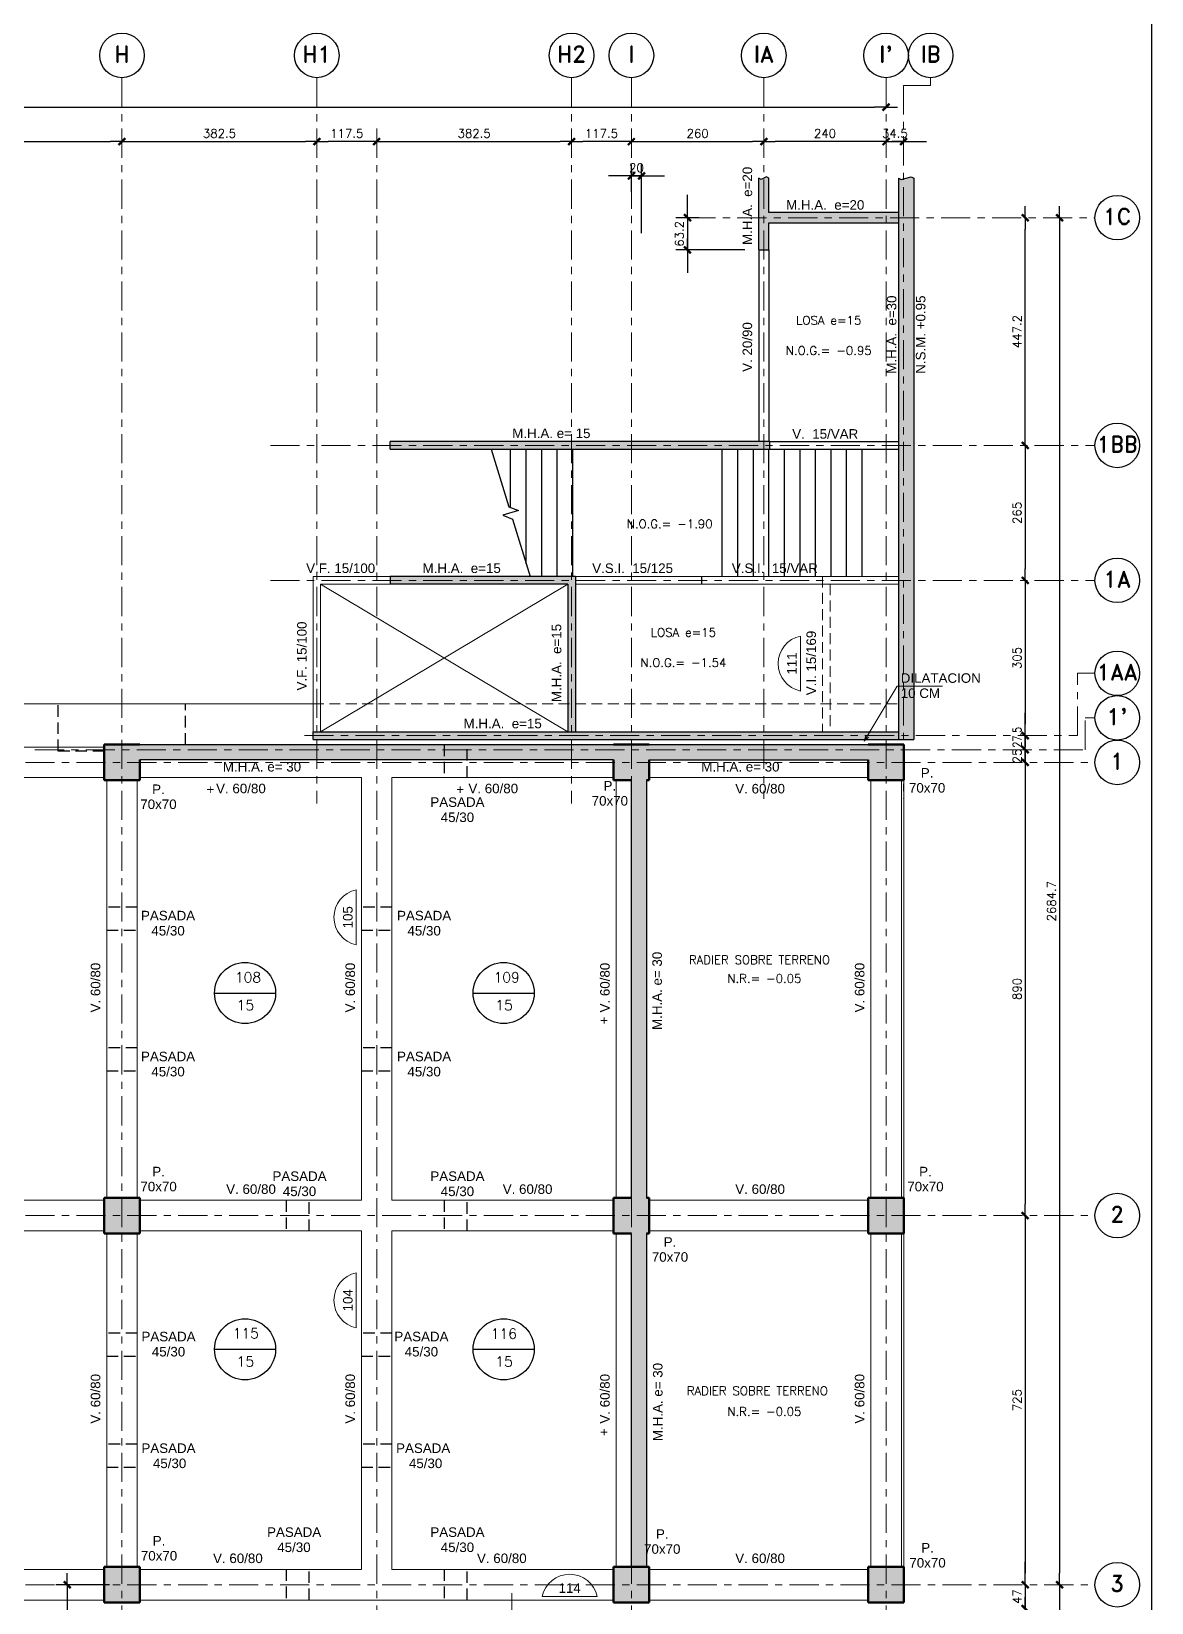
# Model space of a CAD drawing. Extents: x -4 to 6083, y -4 to 8618.
# Drawn here: x 3884 to 6083, y 1908 to 4994 of the extents above; entities that cross this region are included whole.
import ezdxf
from ezdxf.enums import TextEntityAlignment as Align

# ---------------------------------------------------------------- set-up
doc = ezdxf.new("R2010")
doc.units = 0
doc.header["$LTSCALE"] = 45
doc.header["$MEASUREMENT"] = 0
for name, pattern in [('DASHED', [0.75, 0.5, -0.25]), ('Grid Line', [2.2225, 1.27, -0.3175, 0.3175, -0.3175]), ('RLE-PROYECCION', [0.71438, 0.47625, -0.23813])]:
    doc.linetypes.add(name, pattern=pattern)
doc.layers.get('0').update_dxf_attribs({"linetype": 'CONTINUOUS'})
for name, color, linetype, lineweight in [('A-ANNO-TEXT', 2, 'CONTINUOUS', 9), ('RLE-EJE', 3, 'CONTINUOUS', 25), ('RLE-EJES', 1, 'Grid Line', 9), ('RLE-LOSA', 3, 'CONTINUOUS', 15), ('RLE-MURO', 5, 'CONTINUOUS', 25), ('RLE-NIVELES', 3, 'CONTINUOUS', 9), ('RLE-PILAR', 5, 'CONTINUOUS', 50), ('RLE-PROYECCION', 2, 'RLE-PROYECCION', 15), ('RLE-SOLID', 252, 'CONTINUOUS', 15), ('RLE-TEXTO-1', 9, 'CONTINUOUS', 9), ('RLE-VANOS', 1, 'CONTINUOUS', 15), ('RLE-VIGA', 3, 'CONTINUOUS', 15)]:
    doc.layers.add(name, color=color, linetype=linetype, lineweight=lineweight)
for name, color, linetype in [('CONTORNOS', 3, 'CONTINUOUS'), ('RLA-COTAS', 2, 'CONTINUOUS'), ('RLA-COTAS1', 2, 'CONTINUOUS'), ('RLA-FORMATO', 7, 'CONTINUOUS'), ('RLA-LOSAS', 3, 'CONTINUOUS'), ('RLA-SEGMENTOS1', 2, 'DASHED')]:
    doc.layers.add(name, color=color, linetype=linetype)
doc.styles.add('Arial_1', font='arial.ttf', dxfattribs={"height": 18.75})
doc.styles.add('Arial_2', font='arial.ttf', dxfattribs={"height": 18.75})
doc.styles.add('ROMAND', font='romand', dxfattribs={"height": 31.5})
doc.styles.add('ROMANS', font='ROMANS.shx', dxfattribs={"height": 16.875})
doc.dimstyles.new('ING-75', dxfattribs={"dimscale": 75, "dimtxt": 0.27, "dimasz": 0.3, "dimexe": 0, "dimexo": 0, "dimgap": 0.1, "dimtad": 1, "dimdec": 1, "dimzin": 12, "dimdsep": 46, "dimtxsty": 'ROMANS', "dimblk": 'TICK1', "dimblk1": 'TICK1', "dimblk2": 'TICK1', "dimcen": 0.09, "dimclrd": 2, "dimclre": 1, "dimclrt": 3, "dimadec": 0, "dimazin": 0, "dimtfac": 1, "dimtdec": 0, "dimtix": 1, "dimtmove": 2, "dimatfit": 3, "dimldrblk": 'TICK1', "dimfxl": 0, "dimfxlon": 1, "dimtolj": 1, "dimtzin": 0, "dimarcsym": 0})

# ---------------------------------------------------------------- blocks, each defined once
blk = doc.blocks.new('TICK1')
at = {"color": 2}
for points in [[(0, 0), (-1, 0)], [(0, 0), (1, 0)]]:
    blk.add_lwpolyline(points, dxfattribs=at)
at = {"color": 2, "const_width": 0.2}
blk.add_lwpolyline([(-0.3, -0.3), (0.3, 0.3)], dxfattribs=at)
blk = doc.blocks.new('*D53')
at = {"layer": 'RLA-COTAS', "color": 2, "lineweight": -2, "transparency": 16777216}
blk.add_line((1083.8, 4844.7), (5538.8, 4844.7), dxfattribs=at)
at = {"layer": 'RLA-COTAS', "color": 2, "lineweight": -2, "transparency": 16777216, "xscale": 22.5, "yscale": 22.5, "zscale": 22.5, "rotation": 180}
blk.add_blockref('TICK1', (1061.3, 4844.7), dxfattribs=at)
at = {"layer": 'RLA-COTAS', "color": 2, "lineweight": -2, "transparency": 16777216, "xscale": 22.5, "yscale": 22.5, "zscale": 22.5}
blk.add_blockref('TICK1', (5561.3, 4844.7), dxfattribs=at)
at = {"layer": 'RLA-COTAS', "color": 3, "transparency": 16777216, "insert": (3311.3, 4860.7), "char_height": 16.88, "attachment_point": 5, "style": 'ROMANS'}
blk.add_mtext('\\A1;4500', dxfattribs=at)
blk = doc.blocks.new('*D60')
at = {"layer": 'RLA-COTAS', "color": 2, "lineweight": -2, "transparency": 16777216}
blk.add_line((3583.8, 4777.2), (4038.8, 4777.2), dxfattribs=at)
at = {"layer": 'RLA-COTAS', "color": 2, "lineweight": -2, "transparency": 16777216, "xscale": 22.5, "yscale": 22.5, "zscale": 22.5, "rotation": 180}
blk.add_blockref('TICK1', (3561.3, 4777.2), dxfattribs=at)
at = {"layer": 'RLA-COTAS', "color": 2, "lineweight": -2, "transparency": 16777216, "xscale": 22.5, "yscale": 22.5, "zscale": 22.5}
blk.add_blockref('TICK1', (4061.3, 4777.2), dxfattribs=at)
at = {"layer": 'RLA-COTAS', "color": 3, "transparency": 16777216, "insert": (3811.3, 4793.2), "char_height": 16.88, "attachment_point": 5, "style": 'ROMANS'}
blk.add_mtext('\\A1;500', dxfattribs=at)
blk = doc.blocks.new('*D61')
at = {"layer": 'RLA-COTAS', "color": 2, "lineweight": -2, "transparency": 16777216}
blk.add_line((4083.8, 4777.2), (4421.3, 4777.2), dxfattribs=at)
at = {"layer": 'RLA-COTAS', "color": 2, "lineweight": -2, "transparency": 16777216, "xscale": 22.5, "yscale": 22.5, "zscale": 22.5, "rotation": 180}
blk.add_blockref('TICK1', (4061.3, 4777.2), dxfattribs=at)
at = {"layer": 'RLA-COTAS', "color": 2, "lineweight": -2, "transparency": 16777216, "xscale": 22.5, "yscale": 22.5, "zscale": 22.5}
blk.add_blockref('TICK1', (4443.8, 4777.2), dxfattribs=at)
at = {"layer": 'RLA-COTAS', "color": 3, "transparency": 16777216, "insert": (4252.6, 4793.2), "char_height": 16.88, "attachment_point": 5, "style": 'ROMANS'}
blk.add_mtext('\\A1;382.5', dxfattribs=at)
blk = doc.blocks.new('*D62')
at = {"layer": 'RLA-COTAS', "color": 2, "lineweight": -2, "transparency": 16777216}
for p, q in [((5538.8, 4777.2), (5516.3, 4777.2)), ((5561.3, 4777.2), (5595.8, 4777.2)), ((5618.3, 4777.2), (5640.8, 4777.2))]:
    blk.add_line(p, q, dxfattribs=at)
at = {"layer": 'RLA-COTAS', "color": 2, "lineweight": -2, "transparency": 16777216, "xscale": 22.5, "yscale": 22.5, "zscale": 22.5}
blk.add_blockref('TICK1', (5561.3, 4777.2), dxfattribs=at)
at = {"layer": 'RLA-COTAS', "color": 2, "lineweight": -2, "transparency": 16777216, "xscale": 22.5, "yscale": 22.5, "zscale": 22.5, "rotation": 180}
blk.add_blockref('TICK1', (5595.8, 4777.2), dxfattribs=at)
at = {"layer": 'RLA-COTAS', "color": 3, "transparency": 16777216, "insert": (5578.6, 4793.2), "char_height": 16.88, "attachment_point": 5, "style": 'ROMANS'}
blk.add_mtext('\\A1;34.5', dxfattribs=at)
blk = doc.blocks.new('*D82')
at = {"layer": 'RLA-COTAS', "color": 2, "lineweight": -2, "transparency": 16777216}
blk.add_line((5901.9, 4605.2), (5901.9, 1965.5), dxfattribs=at)
at = {"layer": 'RLA-COTAS', "color": 2, "lineweight": -2, "transparency": 16777216, "xscale": 22.5, "yscale": 22.5, "zscale": 22.5}
for p, rotation in [((5901.9, 4627.7), 90), ((5901.9, 1943), 270)]:
    blk.add_blockref('TICK1', p, dxfattribs=dict(at, rotation=rotation))
at = {"layer": 'RLA-COTAS', "color": 3, "transparency": 16777216, "insert": (5886, 3285.4), "char_height": 16.88, "attachment_point": 5, "rotation": 90, "style": 'ROMANS'}
blk.add_mtext('\\A1;2684.7', dxfattribs=at)
blk = doc.blocks.new('*D83')
at = {"layer": 'RLA-COTAS', "color": 2, "lineweight": -2, "transparency": 16777216}
blk.add_line((5901.9, 1920.5), (5901.9, 746.9), dxfattribs=at)
at = {"layer": 'RLA-COTAS', "color": 2, "lineweight": -2, "transparency": 16777216, "xscale": 22.5, "yscale": 22.5, "zscale": 22.5}
for p, rotation in [((5901.9, 1943), 90), ((5901.9, 724.4), 270)]:
    blk.add_blockref('TICK1', p, dxfattribs=dict(at, rotation=rotation))
at = {"layer": 'RLA-COTAS', "color": 3, "transparency": 16777216, "insert": (5886, 1333.7), "char_height": 16.88, "attachment_point": 5, "rotation": 90, "style": 'ROMANS'}
blk.add_mtext('\\A1;1218.7', dxfattribs=at)
blk = doc.blocks.new('*D84')
at = {"layer": 'RLA-COTAS', "color": 2, "lineweight": -2, "transparency": 16777216}
for p, q in [((5834.4, 3605.5), (5834.4, 3628)), ((5834.4, 3583), (5834.4, 3558)), ((5834.4, 3535.5), (5834.4, 3513))]:
    blk.add_line(p, q, dxfattribs=at)
at = {"layer": 'RLA-COTAS', "color": 2, "lineweight": -2, "transparency": 16777216, "xscale": 22.5, "yscale": 22.5, "zscale": 22.5}
for p, rotation in [((5834.4, 3583), 270), ((5834.4, 3558), 90)]:
    blk.add_blockref('TICK1', p, dxfattribs=dict(at, rotation=rotation))
at = {"layer": 'RLA-COTAS', "color": 3, "transparency": 16777216, "insert": (5818.5, 3570.5), "char_height": 16.88, "attachment_point": 5, "rotation": 90, "style": 'ROMANS'}
blk.add_mtext('\\A1;25', dxfattribs=at)
blk = doc.blocks.new('*D85')
at = {"layer": 'RLA-COTAS', "color": 2, "lineweight": -2, "transparency": 16777216}
blk.add_line((5834.4, 3535.5), (5834.4, 2690.5), dxfattribs=at)
at = {"layer": 'RLA-COTAS', "color": 2, "lineweight": -2, "transparency": 16777216, "xscale": 22.5, "yscale": 22.5, "zscale": 22.5}
for p, rotation in [((5834.4, 3558), 90), ((5834.4, 2668), 270)]:
    blk.add_blockref('TICK1', p, dxfattribs=dict(at, rotation=rotation))
at = {"layer": 'RLA-COTAS', "color": 3, "transparency": 16777216, "insert": (5818.5, 3113), "char_height": 16.88, "attachment_point": 5, "rotation": 90, "style": 'ROMANS'}
blk.add_mtext('\\A1;890', dxfattribs=at)
blk = doc.blocks.new('*D86')
at = {"layer": 'RLA-COTAS', "color": 2, "lineweight": -2, "transparency": 16777216}
blk.add_line((5834.4, 2645.5), (5834.4, 1965.5), dxfattribs=at)
at = {"layer": 'RLA-COTAS', "color": 2, "lineweight": -2, "transparency": 16777216, "xscale": 22.5, "yscale": 22.5, "zscale": 22.5}
for p, rotation in [((5834.4, 2668), 90), ((5834.4, 1943), 270)]:
    blk.add_blockref('TICK1', p, dxfattribs=dict(at, rotation=rotation))
at = {"layer": 'RLA-COTAS', "color": 3, "transparency": 16777216, "insert": (5818.5, 2305.5), "char_height": 16.88, "attachment_point": 5, "rotation": 90, "style": 'ROMANS'}
blk.add_mtext('\\A1;725', dxfattribs=at)
blk = doc.blocks.new('*D87')
at = {"layer": 'RLA-COTAS', "color": 2, "lineweight": -2, "transparency": 16777216}
for p, q in [((5834.4, 1965.5), (5834.4, 1988)), ((5834.4, 1943), (5834.4, 1896)), ((5834.4, 1873.5), (5834.4, 1851))]:
    blk.add_line(p, q, dxfattribs=at)
at = {"layer": 'RLA-COTAS', "color": 2, "lineweight": -2, "transparency": 16777216, "xscale": 22.5, "yscale": 22.5, "zscale": 22.5}
for p, rotation in [((5834.4, 1943), 270), ((5834.4, 1896), 90)]:
    blk.add_blockref('TICK1', p, dxfattribs=dict(at, rotation=rotation))
at = {"layer": 'RLA-COTAS', "color": 3, "transparency": 16777216, "insert": (5818.5, 1919.5), "char_height": 16.88, "attachment_point": 5, "rotation": 90, "style": 'ROMANS'}
blk.add_mtext('\\A1;47', dxfattribs=at)
blk = doc.blocks.new('*D88')
at = {"layer": 'RLA-COTAS', "color": 2, "lineweight": -2, "transparency": 16777216}
blk.add_line((5834.4, 1873.5), (5834.4, 1694.3), dxfattribs=at)
at = {"layer": 'RLA-COTAS', "color": 2, "lineweight": -2, "transparency": 16777216, "xscale": 22.5, "yscale": 22.5, "zscale": 22.5}
for p, rotation in [((5834.4, 1896), 90), ((5834.4, 1671.8), 270)]:
    blk.add_blockref('TICK1', p, dxfattribs=dict(at, rotation=rotation))
at = {"layer": 'RLA-COTAS', "color": 3, "transparency": 16777216, "insert": (5818.5, 1783.9), "char_height": 16.88, "attachment_point": 5, "rotation": 90, "style": 'ROMANS'}
blk.add_mtext('\\A1;224.2', dxfattribs=at)
blk = doc.blocks.new('*D98')
at = {"layer": 'RLA-COTAS1', "color": 1, "lineweight": -2, "transparency": 16777216}
for p, q in [((5061.3, 4678.5), (5061.3, 4732.2)), ((5081.3, 4597.2), (5081.3, 4732.2))]:
    blk.add_line(p, q, dxfattribs=at)
at = {"layer": 'RLA-COTAS1', "color": 2, "lineweight": -2, "transparency": 16777216}
for p, q in [((5038.8, 4709.7), (5016.3, 4709.7)), ((5061.3, 4709.7), (5081.3, 4709.7)), ((5103.8, 4709.7), (5126.3, 4709.7))]:
    blk.add_line(p, q, dxfattribs=at)
at = {"layer": 'RLA-COTAS1', "color": 2, "lineweight": -2, "transparency": 16777216, "xscale": 22.5, "yscale": 22.5, "zscale": 22.5}
blk.add_blockref('TICK1', (5061.3, 4709.7), dxfattribs=at)
at = {"layer": 'RLA-COTAS1', "color": 2, "lineweight": -2, "transparency": 16777216, "xscale": 22.5, "yscale": 22.5, "zscale": 22.5, "rotation": 180}
blk.add_blockref('TICK1', (5081.3, 4709.7), dxfattribs=at)
at = {"layer": 'RLA-COTAS1', "color": 3, "transparency": 16777216, "insert": (5071.3, 4725.7), "char_height": 16.88, "attachment_point": 5, "style": 'ROMANS'}
blk.add_mtext('\\A1;20', dxfattribs=at)
blk = doc.blocks.new('*D102')
at = {"layer": 'RLA-COTAS', "color": 2, "lineweight": -2, "transparency": 16777216}
blk.add_line((5038.8, 4777.2), (4966.3, 4777.2), dxfattribs=at)
at = {"layer": 'RLA-COTAS', "color": 2, "lineweight": -2, "transparency": 16777216, "xscale": 22.5, "yscale": 22.5, "zscale": 22.5, "rotation": 180}
blk.add_blockref('TICK1', (4943.8, 4777.2), dxfattribs=at)
at = {"layer": 'RLA-COTAS', "color": 2, "lineweight": -2, "transparency": 16777216, "xscale": 22.5, "yscale": 22.5, "zscale": 22.5}
blk.add_blockref('TICK1', (5061.3, 4777.2), dxfattribs=at)
at = {"layer": 'RLA-COTAS', "color": 3, "transparency": 16777216, "insert": (5002.6, 4793.2), "char_height": 16.88, "attachment_point": 5, "style": 'ROMANS'}
blk.add_mtext('\\A1;117.5', dxfattribs=at)
blk = doc.blocks.new('*D111')
at = {"layer": 'RLA-COTAS', "color": 2, "lineweight": -2, "transparency": 16777216}
for p, q in [((5834.4, 3633), (5834.4, 3655.5)), ((5834.4, 3583), (5834.4, 3610.5)), ((5834.4, 3560.5), (5834.4, 3538))]:
    blk.add_line(p, q, dxfattribs=at)
at = {"layer": 'RLA-COTAS', "color": 2, "lineweight": -2, "transparency": 16777216, "xscale": 22.5, "yscale": 22.5, "zscale": 22.5}
for p, rotation in [((5834.4, 3610.5), 270), ((5834.4, 3583), 90)]:
    blk.add_blockref('TICK1', p, dxfattribs=dict(at, rotation=rotation))
at = {"layer": 'RLA-COTAS', "color": 3, "transparency": 16777216, "insert": (5818.5, 3607.4), "char_height": 16.875, "attachment_point": 5, "rotation": 90, "style": 'ROMANS'}
blk.add_mtext('\\A1;{\\W0.8;27.5}', dxfattribs=at)
blk = doc.blocks.new('*D112')
at = {"layer": 'RLA-COTAS', "color": 2, "lineweight": -2, "transparency": 16777216}
blk.add_line((5834.4, 4158), (5834.4, 3938), dxfattribs=at)
at = {"layer": 'RLA-COTAS', "color": 2, "lineweight": -2, "transparency": 16777216, "xscale": 22.5, "yscale": 22.5, "zscale": 22.5}
for p, rotation in [((5834.4, 4180.5), 90), ((5834.4, 3915.5), 270)]:
    blk.add_blockref('TICK1', p, dxfattribs=dict(at, rotation=rotation))
at = {"layer": 'RLA-COTAS', "color": 3, "transparency": 16777216, "insert": (5818.5, 4048), "char_height": 16.88, "attachment_point": 5, "rotation": 90, "style": 'ROMANS'}
blk.add_mtext('\\A1;265', dxfattribs=at)
blk = doc.blocks.new('*D113')
at = {"layer": 'RLA-COTAS', "color": 2, "lineweight": -2, "transparency": 16777216}
blk.add_line((5834.4, 4203), (5834.4, 4605.2), dxfattribs=at)
at = {"layer": 'RLA-COTAS', "color": 2, "lineweight": -2, "transparency": 16777216, "xscale": 22.5, "yscale": 22.5, "zscale": 22.5}
for p, rotation in [((5834.4, 4627.7), 90), ((5834.4, 4180.5), 270)]:
    blk.add_blockref('TICK1', p, dxfattribs=dict(at, rotation=rotation))
at = {"layer": 'RLA-COTAS', "color": 3, "transparency": 16777216, "insert": (5818.5, 4404.1), "char_height": 16.88, "attachment_point": 5, "rotation": 90, "style": 'ROMANS'}
blk.add_mtext('\\A1;447.2', dxfattribs=at)
blk = doc.blocks.new('*D114')
at = {"layer": 'RLA-COTAS', "color": 2, "lineweight": -2, "transparency": 16777216}
blk.add_line((5538.8, 4777.2), (5343.8, 4777.2), dxfattribs=at)
at = {"layer": 'RLA-COTAS', "color": 2, "lineweight": -2, "transparency": 16777216, "xscale": 22.5, "yscale": 22.5, "zscale": 22.5, "rotation": 180}
blk.add_blockref('TICK1', (5321.3, 4777.2), dxfattribs=at)
at = {"layer": 'RLA-COTAS', "color": 2, "lineweight": -2, "transparency": 16777216, "xscale": 22.5, "yscale": 22.5, "zscale": 22.5}
blk.add_blockref('TICK1', (5561.3, 4777.2), dxfattribs=at)
at = {"layer": 'RLA-COTAS', "color": 3, "transparency": 16777216, "insert": (5441.3, 4793.2), "char_height": 16.88, "attachment_point": 5, "style": 'ROMANS'}
blk.add_mtext('\\A1;240', dxfattribs=at)
blk = doc.blocks.new('*D115')
at = {"layer": 'RLA-COTAS', "color": 2, "lineweight": -2, "transparency": 16777216}
blk.add_line((5083.8, 4777.2), (5298.8, 4777.2), dxfattribs=at)
at = {"layer": 'RLA-COTAS', "color": 2, "lineweight": -2, "transparency": 16777216, "xscale": 22.5, "yscale": 22.5, "zscale": 22.5, "rotation": 180}
blk.add_blockref('TICK1', (5061.3, 4777.2), dxfattribs=at)
at = {"layer": 'RLA-COTAS', "color": 2, "lineweight": -2, "transparency": 16777216, "xscale": 22.5, "yscale": 22.5, "zscale": 22.5}
blk.add_blockref('TICK1', (5321.3, 4777.2), dxfattribs=at)
at = {"layer": 'RLA-COTAS', "color": 3, "transparency": 16777216, "insert": (5191.3, 4793.2), "char_height": 16.88, "attachment_point": 5, "style": 'ROMANS'}
blk.add_mtext('\\A1;260', dxfattribs=at)
blk = doc.blocks.new('*D116')
at = {"layer": 'RLA-COTAS', "color": 2, "lineweight": -2, "transparency": 16777216}
blk.add_line((4538.8, 4777.2), (4466.3, 4777.2), dxfattribs=at)
at = {"layer": 'RLA-COTAS', "color": 2, "lineweight": -2, "transparency": 16777216, "xscale": 22.5, "yscale": 22.5, "zscale": 22.5}
for p, rotation in [((4443.8, 4777.2), 180.0000000000025), ((4561.3, 4777.2), 2.478017790963349e-12)]:
    blk.add_blockref('TICK1', p, dxfattribs=dict(at, rotation=rotation))
at = {"layer": 'RLA-COTAS', "color": 3, "transparency": 16777216, "insert": (4502.6, 4793.2), "char_height": 16.88, "attachment_point": 5, "style": 'ROMANS'}
blk.add_mtext('\\A1;117.5', dxfattribs=at)
blk = doc.blocks.new('*D117')
at = {"layer": 'RLA-COTAS', "color": 2, "lineweight": -2, "transparency": 16777216}
blk.add_line((4583.8, 4777.2), (4921.3, 4777.2), dxfattribs=at)
at = {"layer": 'RLA-COTAS', "color": 2, "lineweight": -2, "transparency": 16777216, "xscale": 22.5, "yscale": 22.5, "zscale": 22.5, "rotation": 180}
blk.add_blockref('TICK1', (4561.3, 4777.2), dxfattribs=at)
at = {"layer": 'RLA-COTAS', "color": 2, "lineweight": -2, "transparency": 16777216, "xscale": 22.5, "yscale": 22.5, "zscale": 22.5}
blk.add_blockref('TICK1', (4943.8, 4777.2), dxfattribs=at)
at = {"layer": 'RLA-COTAS', "color": 3, "transparency": 16777216, "insert": (4752.6, 4793.2), "char_height": 16.88, "attachment_point": 5, "style": 'ROMANS'}
blk.add_mtext('\\A1;382.5', dxfattribs=at)
blk = doc.blocks.new('*D118')
at = {"layer": 'RLA-COTAS1', "color": 1, "lineweight": -2, "transparency": 16777216}
for p, q in [((4036.5, 1943), (3931.5, 1943)), ((4036.5, 1673.8), (3931.5, 1673.8))]:
    blk.add_line(p, q, dxfattribs=at)
at = {"layer": 'RLA-COTAS1', "color": 2, "lineweight": -2, "transparency": 16777216}
blk.add_line((3954, 1920.5), (3954, 1696.3), dxfattribs=at)
at = {"layer": 'RLA-COTAS1', "color": 2, "lineweight": -2, "transparency": 16777216, "xscale": 22.5, "yscale": 22.5, "zscale": 22.5}
for p, rotation in [((3954, 1943), 90), ((3954, 1673.8), 270)]:
    blk.add_blockref('TICK1', p, dxfattribs=dict(at, rotation=rotation))
at = {"layer": 'RLA-COTAS1', "color": 3, "transparency": 16777216, "insert": (3938.1, 1808.4), "char_height": 16.88, "attachment_point": 5, "rotation": 90, "style": 'ROMANS'}
blk.add_mtext('\\A1;269', dxfattribs=at)
blk = doc.blocks.new('*D120')
at = {"layer": 'RLA-COTAS', "color": 2, "lineweight": -2, "transparency": 16777216}
blk.add_line((5834.4, 3893), (5834.4, 3633), dxfattribs=at)
at = {"layer": 'RLA-COTAS', "color": 2, "lineweight": -2, "transparency": 16777216, "xscale": 22.5, "yscale": 22.5, "zscale": 22.5}
for p, rotation in [((5834.4, 3915.5), 90), ((5834.4, 3610.5), 270)]:
    blk.add_blockref('TICK1', p, dxfattribs=dict(at, rotation=rotation))
at = {"layer": 'RLA-COTAS', "color": 3, "transparency": 16777216, "insert": (5818.5, 3763), "char_height": 16.88, "attachment_point": 5, "rotation": 90, "style": 'ROMANS'}
blk.add_mtext('\\A1;305', dxfattribs=at)
blk = doc.blocks.new('*D121')
at = {"layer": 'RLA-COTAS1', "color": 2, "lineweight": -2, "transparency": 16777216}
for p, q in [((5171.4, 4650.2), (5171.4, 4672.7)), ((5171.4, 4627.7), (5171.4, 4564.5)), ((5171.4, 4542), (5171.4, 4519.5))]:
    blk.add_line(p, q, dxfattribs=at)
at = {"layer": 'RLA-COTAS1', "color": 1, "lineweight": -2, "transparency": 16777216}
for p, q in [((5194.2, 4627.7), (5148.9, 4627.7)), ((5283.9, 4564.5), (5148.9, 4564.5))]:
    blk.add_line(p, q, dxfattribs=at)
at = {"layer": 'RLA-COTAS1', "color": 2, "lineweight": -2, "transparency": 16777216, "xscale": 22.5, "yscale": 22.5, "zscale": 22.5}
for p, rotation in [((5171.4, 4627.7), 270), ((5171.4, 4564.5), 90)]:
    blk.add_blockref('TICK1', p, dxfattribs=dict(at, rotation=rotation))
at = {"layer": 'RLA-COTAS1', "color": 3, "transparency": 16777216, "insert": (5155.5, 4596.1), "char_height": 16.88, "attachment_point": 5, "rotation": 90, "style": 'ROMANS'}
blk.add_mtext('\\A1;63.2', dxfattribs=at)

msp = doc.modelspace()

# ---------------------------------------------------------------- hatches: boundary and pattern name
at = {"layer": 'RLE-SOLID'}
for points in [[(5615.846, 4705.559), (5610.846, 4708.059), (5590.846, 4703.059), (5585.846, 4705.559), (5585.846, 4637.716), (5331.323, 4637.716), (5331.323, 4705.559), (5326.323, 4708.059), (5316.323, 4703.059), (5311.323, 4705.559), (5311.323, 4564.529), (5331.323, 4564.529), (5331.323, 4617.716), (5585.846, 4617.716), (5585.846, 3603.006), (5615.846, 3603.006)], [(5333.346, 4173.009), (5333.346, 4188.009), (4587.951, 4188.009), (4587.951, 4173.009)], [(4951.323, 3923.009), (4587.951, 3923.009), (4587.951, 3908.009), (4936.323, 3908.009), (4936.323, 3618.006), (4951.323, 3618.006)], [(5585.846, 3618.006), (4436.323, 3618.006), (4436.323, 3603.006), (5585.846, 3603.006)], [(4096.323, 3563.006), (5026.323, 3563.006), (5026.323, 3593.006), (4096.323, 3593.006)], [(5526.323, 3593.006), (5096.323, 3593.006), (5096.323, 3563.006), (5526.323, 3563.006)], [(5091.323, 2703.006), (5091.323, 3523.006), (5061.323, 3523.006), (5061.323, 2703.006)], [(5091.323, 1978.023), (5091.323, 2633.006), (5061.323, 2633.006), (5061.323, 1978.023)]]:
    msp.add_hatch(color=256, dxfattribs=at).paths.add_polyline_path(points)
for points in [[(4026.323, 3523.006), (4096.323, 3523.006), (4096.323, 3593.006), (4026.323, 3593.006)], [(5026.323, 3523.006), (5096.323, 3523.006), (5096.323, 3593.006), (5026.323, 3593.006), (5026.323, 3568.006)], [(5596.323, 3523.006), (5596.323, 3593.006), (5526.323, 3593.006), (5526.323, 3523.006)], [(4096.323, 2633.023), (4096.323, 2703.023), (4026.323, 2703.023), (4026.323, 2633.023)], [(5096.323, 2633.006), (5096.323, 2703.006), (5026.323, 2703.006), (5026.323, 2633.006), (5081.323, 2633.006)], [(5596.323, 2633.006), (5596.323, 2703.006), (5526.323, 2703.006), (5526.323, 2633.006)], [(4096.323, 1908.006), (4096.323, 1978.006), (4026.323, 1978.006), (4026.323, 1908.006)], [(5096.323, 1908.006), (5096.323, 1978.006), (5026.323, 1978.006), (5026.323, 1908.006)], [(5596.323, 1908.006), (5596.323, 1978.006), (5526.323, 1978.006), (5526.323, 1908.006)]]:
    msp.add_hatch(color=256, dxfattribs=at).paths.add_polyline_path(points, flags=0)

# ---------------------------------------------------------------- linework, layer by layer
at = {"layer": 'A-ANNO-TEXT'}
for p, q in [((5518.55, 3599.47), (5583.005, 3707.839)), ((5583.005, 3707.839), (5671.831, 3707.839)), ((5518.55, 3599.47), (5521.71, 3610.68)), ((5518.55, 3599.47), (5526.892, 3607.599))]:
    msp.add_line(p, q, dxfattribs=at)
at = {"layer": 'CONTORNOS'}
for p, q in [((5311.323, 4564.529), (5311.323, 4188.009)), ((5331.323, 4564.529), (5331.323, 4188.009)), ((4786.243, 4173.009), (4820.64, 4060.157)), ((4824.343, 4058.683), (4824.343, 4173.009)), ((4854.843, 3947.944), (4854.843, 4173.009)), ((4885.343, 3923.009), (4885.343, 4173.009)), ((4915.843, 3923.009), (4915.843, 4173.009)), ((4946.343, 3923.009), (4946.343, 4173.009)), ((5239.846, 3923.009), (5239.846, 4173.009)), ((5270.346, 3923.009), (5270.346, 4173.009)), ((5300.846, 3923.009), (5300.846, 4173.009)), ((5331.346, 3923.009), (5331.346, 4173.009)), ((5333.346, 4188.009), (5585.846, 4188.009)), ((5333.346, 4173.009), (5585.846, 4173.009)), ((5361.846, 3923.009), (5361.846, 4173.009)), ((5392.346, 3923.009), (5392.346, 4173.009)), ((5422.846, 3923.009), (5422.846, 4173.009)), ((5453.346, 3923.009), (5453.346, 4173.009)), ((5483.846, 3923.009), (5483.846, 4173.009)), ((5514.346, 3923.009), (5514.346, 4173.009)), ((4839.528, 4052.638), (4809.157, 4043.381)), ((4809.157, 4043.381), (4828.046, 4035.861)), ((4820.64, 4060.157), (4839.528, 4052.638)), ((4828.046, 4035.861), (4862.443, 3923.009)), ((5199.323, 3908.009), (5199.323, 3923.009))]:
    msp.add_line(p, q, dxfattribs=at)
at = {"layer": 'CONTORNOS', "color": 2}
for points in [[(5331.323, 4705.559), (5326.323, 4708.059), (5316.323, 4703.059), (5311.323, 4705.559)], [(5585.846, 4705.559), (5590.846, 4703.059), (5610.846, 4708.059), (5615.846, 4705.559)]]:
    msp.add_lwpolyline(points, dxfattribs=at)
at = {"layer": 'RLA-FORMATO', "color": 6, "linetype": 'Continuous'}
msp.add_line((6082.5, 8617.5), (6082.5, 0), dxfattribs=at)
at = {"layer": 'RLA-LOSAS'}
for p, q in [((4242.962, 3105.106), (4362.962, 3105.106)), ((4750.717, 3105.106), (4870.717, 3105.106)), ((4242.962, 2405.351), (4362.962, 2405.351)), ((4750.717, 2405.351), (4870.717, 2405.351))]:
    msp.add_line(p, q, dxfattribs=at)
for centre in [(4302.962, 3105.106), (4810.717, 3105.106), (4302.962, 2405.351), (4810.717, 2405.351)]:
    msp.add_circle(centre, 60, dxfattribs=at)
at = {"layer": 'RLA-SEGMENTOS1'}
for p, q in [((3936.323, 3580.211), (3936.323, 3673.006)), ((4186.323, 3593.006), (4186.323, 3673.006)), ((4026.323, 3580.211), (3936.321, 3580.211)), ((4693.823, 3593.006), (4693.823, 3528.023)), ((4738.823, 3528.023), (4738.823, 3593.006)), ((4091.323, 3273.856), (4031.323, 3273.856)), ((4591.323, 3273.856), (4531.323, 3273.856)), ((4031.323, 3228.856), (4091.323, 3228.856)), ((4531.323, 3228.856), (4591.323, 3228.856)), ((4091.323, 2997.19), (4031.323, 2997.19)), ((4591.323, 2997.19), (4531.323, 2997.19)), ((4031.323, 2952.19), (4091.323, 2952.19)), ((4531.323, 2952.19), (4591.323, 2952.19)), ((4383.823, 2698.023), (4383.823, 2638.023)), ((4428.823, 2638.023), (4428.823, 2698.023)), ((4693.823, 2698.023), (4693.823, 2638.023)), ((4738.823, 2638.023), (4738.823, 2698.023)), ((4091.323, 2437.184), (4031.323, 2437.184)), ((4591.323, 2437.184), (4531.323, 2437.184)), ((4031.323, 2392.184), (4091.323, 2392.184)), ((4531.323, 2392.184), (4591.323, 2392.184)), ((4091.323, 2218.845), (4031.323, 2218.845)), ((4591.323, 2218.845), (4531.323, 2218.845)), ((4031.323, 2173.845), (4091.323, 2173.845)), ((4531.323, 2173.845), (4591.323, 2173.845)), ((4383.823, 1973.023), (4383.823, 1913.023)), ((4428.823, 1913.023), (4428.823, 1973.023)), ((4693.823, 1973.023), (4693.823, 1913.023)), ((4738.823, 1913.023), (4738.823, 1973.023))]:
    msp.add_line(p, q, dxfattribs=at)
at = {"layer": 'RLE-EJE'}
for centre in [(4061.323, 4946.351), (4443.823, 4946.351), (4943.823, 4946.351), (5061.323, 4946.351), (5321.323, 4946.351), (5561.323, 4946.351), (5648.823, 4946.351), (6015.089, 4627.716), (6015.089, 4180.509), (6015.089, 3915.509), (6015.089, 3733.023), (6015.089, 3645.523), (6015.089, 3558.023), (6015.089, 2668.023), (6015.089, 1943.006)]:
    msp.add_circle(centre, 43.75, dxfattribs=at)
at = {"layer": 'RLE-EJES'}
for p, q in [((4061.323, 4902.601), (4061.323, 487.442)), ((4443.823, 4902.601), (4443.823, 3477.264)), ((4943.823, 4902.601), (4943.823, 3477.264)), ((5061.323, 4902.601), (5061.323, 487.442)), ((5321.323, 4902.601), (5321.323, 3486.6)), ((5561.323, 4902.601), (5561.323, 487.442)), ((5595.846, 4887.601), (5595.846, 3486.6)), ((5648.823, 4887.601), (5595.846, 4887.601)), ((5648.823, 4902.601), (5648.823, 4887.601)), ((4561.323, 4802.618), (4561.323, 583.7)), ((5169.295, 4627.716), (5971.339, 4627.716)), ((4352.782, 4180.509), (5971.339, 4180.509)), ((4352.782, 3915.509), (5971.339, 3915.509)), ((5937.098, 3733.023), (5971.339, 3733.023)), ((5937.098, 3610.506), (5937.098, 3733.023)), ((5952.098, 3583.006), (5952.098, 3645.523)), ((5952.098, 3645.523), (5971.339, 3645.523)), ((4419.708, 3610.506), (5937.098, 3610.506)), ((3890.379, 3583.006), (5952.098, 3583.006)), ((571.322, 3558.023), (5971.339, 3558.023)), ((571.322, 2668.023), (5971.339, 2668.023)), ((571.322, 1943.006), (5971.339, 1943.006)), ((4826.317, 1926.374), (4826.317, 578.051))]:
    msp.add_line(p, q, dxfattribs=at)
at = {"layer": 'RLE-LOSA'}
for p, q in [((1026.322, 3673.006), (4436.323, 3673.006)), ((5596.323, 3523.006), (5596.323, 2703.006)), ((5596.323, 2633.006), (5596.323, 1978.006))]:
    msp.add_line(p, q, dxfattribs=at)
at = {"layer": 'RLE-MURO'}
for p, q in [((5311.323, 4564.529), (5311.323, 4705.559)), ((5331.323, 4637.716), (5331.323, 4705.559)), ((5585.846, 4705.559), (5585.846, 3603.006)), ((5615.846, 4705.559), (5615.846, 3603.006)), ((5585.846, 4637.716), (5331.323, 4637.716)), ((5331.323, 4564.529), (5331.323, 4617.716)), ((5331.323, 4617.716), (5585.846, 4617.716)), ((5311.323, 4564.529), (5331.323, 4564.529)), ((5333.346, 4188.009), (4587.951, 4188.009)), ((4587.951, 4173.009), (4587.951, 4188.009)), ((4587.951, 4173.009), (5333.346, 4173.009)), ((5333.346, 4173.009), (5333.346, 4188.009)), ((4951.323, 3923.009), (4587.951, 3923.009)), ((4587.951, 3923.009), (4587.951, 3908.009)), ((4951.323, 3923.009), (4951.323, 3618.006)), ((4936.323, 3908.009), (4587.951, 3908.009)), ((4936.323, 3908.009), (4936.323, 3618.006)), ((4436.323, 3603.006), (4436.323, 3618.006)), ((4436.323, 3618.006), (5585.846, 3618.006)), ((4096.323, 3593.006), (5026.323, 3593.006)), ((4436.323, 3603.006), (5615.846, 3603.006)), ((5096.323, 3593.006), (5526.323, 3593.006)), ((5026.323, 3563.006), (4096.323, 3563.006)), ((5096.323, 3563.006), (5526.323, 3563.006)), ((5061.323, 2703.006), (5061.323, 3523.006)), ((5091.323, 3523.006), (5091.323, 2703.006)), ((5061.323, 1978.023), (5061.323, 2633.006)), ((5091.323, 2633.006), (5091.323, 1978.023)), ((5091.323, 1978.023), (5061.323, 1978.023))]:
    msp.add_line(p, q, dxfattribs=at)
at = {"layer": 'RLE-PILAR'}
for p, q in [((4026.323, 3593.006), (4096.323, 3593.006)), ((4026.323, 3523.006), (4026.323, 3593.006)), ((5026.323, 3593.006), (5096.323, 3593.006)), ((5526.323, 3593.006), (5596.323, 3593.006)), ((5596.323, 3593.006), (5596.323, 3523.006)), ((4096.323, 3563.006), (4096.323, 3523.006)), ((5026.323, 3523.006), (5026.323, 3563.006)), ((5096.323, 3563.006), (5096.323, 3523.006)), ((5526.323, 3523.006), (5526.323, 3563.006)), ((4096.323, 3523.006), (4026.323, 3523.006)), ((5061.323, 3523.006), (5026.323, 3523.006)), ((5096.323, 3523.006), (5091.323, 3523.006)), ((5596.323, 3523.006), (5526.323, 3523.006)), ((4026.323, 2703.023), (4096.323, 2703.023)), ((4026.323, 2633.023), (4026.323, 2703.023)), ((4096.323, 2703.023), (4096.323, 2633.023)), ((5026.323, 2703.006), (5061.323, 2703.006)), ((5026.323, 2633.006), (5026.323, 2703.006)), ((5091.323, 2703.006), (5096.323, 2703.006)), ((5096.323, 2703.006), (5096.323, 2633.006)), ((5526.323, 2703.006), (5596.323, 2703.006)), ((5526.323, 2633.006), (5526.323, 2703.006)), ((5596.323, 2703.006), (5596.323, 2633.006)), ((4096.323, 2633.023), (4026.323, 2633.023)), ((5061.323, 2633.006), (5026.323, 2633.006)), ((5096.323, 2633.006), (5091.323, 2633.006)), ((5596.323, 2633.006), (5526.323, 2633.006)), ((4026.323, 1978.006), (4096.323, 1978.006)), ((4026.323, 1908.006), (4026.323, 1978.006)), ((4096.323, 1978.006), (4096.323, 1908.006)), ((5026.323, 1978.006), (5096.323, 1978.006)), ((5026.323, 1908.006), (5026.323, 1978.006)), ((5096.323, 1978.006), (5096.323, 1908.006)), ((5526.323, 1978.006), (5596.323, 1978.006)), ((5526.323, 1908.006), (5526.323, 1978.006)), ((5596.323, 1978.006), (5596.323, 1908.006)), ((4096.323, 1908.006), (4026.323, 1908.006)), ((5096.323, 1908.006), (5026.323, 1908.006)), ((5596.323, 1908.006), (5526.323, 1908.006))]:
    msp.add_line(p, q, dxfattribs=at)
at = {"layer": 'RLE-PROYECCION'}
for p, q in [((5436.323, 3923.009), (5436.323, 3618.006)), ((5451.323, 3908.009), (5451.323, 3618.006)), ((4436.323, 3673.006), (5585.846, 3673.006))]:
    msp.add_line(p, q, dxfattribs=at)
at = {"layer": 'RLE-TEXTO-1'}
for p, q in [((5393.057, 3698.167), (5393.057, 3806.167)), ((4521.227, 3199.833), (4521.227, 3307.833)), ((4521.227, 2447.695), (4521.227, 2555.695)), ((4886.238, 1919.901), (4994.238, 1919.901))]:
    msp.add_line(p, q, dxfattribs=at)
for centre, start, end in [((5404.545, 3752.167), 102.010217, 257.989783), ((4532.715, 3253.833), 102.010217, 257.989783), ((4532.715, 2501.695), 102.010217, 257.989783), ((4940.238, 1908.413), 12.010217, 167.989783)]:
    msp.add_arc(centre, 55.208, start, end, dxfattribs=at)
at = {"layer": 'RLE-VANOS'}
for p, q in [((4451.323, 3908.009), (4936.323, 3618.006)), ((4451.323, 3618.006), (4936.323, 3908.009))]:
    msp.add_line(p, q, dxfattribs=at)
at = {"layer": 'RLE-VIGA'}
for p, q in [((4436.323, 3618.006), (4436.323, 3923.009)), ((4587.951, 3923.009), (4436.323, 3923.009)), ((5585.846, 3923.009), (4951.323, 3923.009)), ((4451.323, 3618.006), (4451.323, 3908.009)), ((4587.951, 3908.009), (4451.323, 3908.009)), ((5585.846, 3908.009), (4951.323, 3908.009)), ((3096.323, 3588.023), (4026.323, 3588.023)), ((3591.323, 3528.023), (4026.323, 3528.023)), ((4031.323, 3523.006), (4031.323, 2703.023)), ((4091.323, 3523.006), (4091.323, 2703.023)), ((4096.323, 3528.023), (4531.323, 3528.023)), ((4531.323, 3528.023), (4531.323, 2698.023)), ((4591.323, 3528.023), (5026.323, 3528.023)), ((4591.323, 3528.023), (4591.323, 2698.023)), ((5031.323, 3523.006), (5031.323, 2703.023)), ((5091.323, 3523.006), (5091.323, 2703.023)), ((5096.323, 3528.023), (5526.323, 3528.023)), ((5531.323, 3523.006), (5531.323, 2703.006)), ((5591.323, 3523.006), (5591.323, 2703.006)), ((3591.323, 2698.023), (4026.323, 2698.023)), ((4096.323, 2698.023), (4531.323, 2698.023)), ((4591.323, 2698.023), (5026.323, 2698.023)), ((5061.323, 2703.023), (5031.323, 2703.023)), ((5096.323, 2698.023), (5526.323, 2698.023)), ((3591.323, 2638.023), (4026.323, 2638.023)), ((4031.323, 2633.023), (4031.323, 1978.006)), ((4091.323, 2633.023), (4091.323, 1978.006)), ((4096.323, 2638.023), (4531.323, 2638.023)), ((4531.323, 2638.023), (4531.323, 1973.023)), ((4591.323, 2638.023), (5026.323, 2638.023)), ((4591.323, 2638.023), (4591.323, 1973.023)), ((5031.323, 2633.006), (5031.323, 1978.006)), ((5091.323, 2633.006), (5091.323, 1978.006)), ((5096.323, 2638.023), (5526.323, 2638.023)), ((5531.323, 2633.006), (5531.323, 1978.006)), ((5591.323, 2633.006), (5591.323, 1978.006)), ((3591.323, 1973.023), (4026.323, 1973.023)), ((4096.323, 1973.023), (4531.323, 1973.023)), ((4591.323, 1973.023), (5026.323, 1973.023)), ((5096.323, 1973.023), (5526.323, 1973.023)), ((3096.323, 1913.023), (4026.323, 1913.023)), ((4096.323, 1913.023), (5026.323, 1913.023)), ((5096.323, 1913.023), (5526.323, 1913.023))]:
    msp.add_line(p, q, dxfattribs=at)

# ---------------------------------------------------------------- texts
at = {"layer": 'RLA-LOSAS', "char_height": 20, "width": 1, "attachment_point": 2, "line_spacing_factor": 0.941778, "style": 'ROMAND'}
for s, insert in [('108', (4308.669, 3145.895)), ('109', (4816.424, 3145.895)), ('15', (4303.543, 3091.157)), ('15', (4811.298, 3091.157)), ('115', (4304.432, 2446.745)), ('116', (4810.977, 2446.14)), ('15', (4303.543, 2391.402)), ('15', (4811.298, 2391.402))]:
    msp.add_mtext(s, dxfattribs=dict(at, insert=insert))
at = {"layer": 'RLE-EJE', "color": 5, "char_height": 31.25, "width": 1, "attachment_point": 2, "line_spacing_factor": 0.941778, "style": 'ROMAND'}
for s, insert in [('H', (4061.332, 4964.667)), ('H1', (4443.832, 4964.667)), ('H2', (4943.832, 4964.667)), ('I', (5061.332, 4964.667)), ('IA', (5321.332, 4964.667)), ("I'", (5561.332, 4964.667)), ('IB', (5648.832, 4964.667)), ('1C', (6014.895, 4645.848)), ('1BB', (6014.895, 4198.641)), ('1A', (6014.895, 3933.641)), ('1AA', (6014.895, 3751.155)), ("1'", (6014.895, 3663.655)), ('1', (6014.895, 3576.155)), ('2', (6014.895, 2686.155)), ('3', (6014.895, 1961.138))]:
    msp.add_mtext(s, dxfattribs=dict(at, insert=insert))
at = {"layer": 'RLE-NIVELES', "char_height": 16.875, "attachment_point": 5, "line_spacing_factor": 0.941778, "style": 'ROMANS'}
for s, insert, width in [('LOSA e=15', (5448.726, 4426.143), 160.68954), ('N.O.G.= -0.95', (5448.726, 4366.773), 160.68954), ('N.O.G.= -1.90', (5136.481, 4026.352), 160.68954), ('LOSA e=15', (5163.459, 3813.274), 160.68954), ('N.O.G.= -1.54', (5163.459, 3753.903), 160.68954), ('RADIER SOBRE TERRENO', (5312.757, 3170.346), 389.69096), ('N.R.= -0.05', (5322.479, 3133.642), 160.68954), ('RADIER SOBRE TERRENO', (5308.601, 2323.897), 389.69096), ('N.R.= -0.05', (5322.479, 2283.088), 160.68954)]:
    msp.add_mtext(s, dxfattribs=dict(at, insert=insert, width=width))
at = {"layer": 'RLE-TEXTO-1', "style": 'Arial_1'}
for s, p in [('111', (5385.863, 3752.126)), ('105', (4514.033, 3253.793)), ('104', (4514.033, 2501.654))]:
    msp.add_text(s, height=18.75, rotation=90, dxfattribs=at).set_placement(p, align=Align.CENTER)
msp.add_text('114', height=18.75, dxfattribs=at).set_placement((4940.197, 1927.095), align=Align.CENTER)
at = {"layer": 'RLE-TEXTO-1', "char_height": 18.75, "attachment_point": 2, "line_spacing_factor": 0.941778, "style": 'Arial_2'}
for s, insert, width, rotation in [('M.H.A.  e=20', (5279.596, 4650.953), 192.05304, 90), ('M.H.A.  e=30', (5562.798, 4398.11), 192.05304, 90), ('N.S.M. +0.95', (5619.816, 4398.11), 192.05304, 90), ('V. 20/90', (5279.596, 4373.787), 192.05304, 90), ('V.F. 15/100', (4405.012, 3766.967), 167.4791, 90), ('M.H.A.  e=15', (4905.012, 3753.238), 169.21623, 90), ('V.I. 15/169', (5405.012, 3753.238), 192.05304, 90), ('P.\\P70x70', (5019.064, 3521.35), 116.84425, 0.000082), ('P.\\P70x70', (5641.868, 3546.843), 116.84425, 0.000082), ('P.\\P70x70', (4132.932, 3514.608), 116.84425, 0.000082), ('M.H.A. e= 30', (5102.473, 3109.382), 183.41563, 90), ('V. 60/80', (4000.012, 3115.745), 116.84425, 90), ('V. 60/80', (4500.012, 3115.754), 116.84425, 90), ('V. 60/80', (5000.012, 3115.745), 116.84425, 90), ('V. 60/80', (5500.012, 3115.737), 116.84425, 90), ('+', (4997.928, 3051.005), 116.84425, 90), ('P.\\P70x70', (4133.177, 2763.816), 116.84425, 0.000082), ('P.\\P70x70', (5638.595, 2763.816), 116.84425, 0.000082), ('P.\\P70x70', (5137.122, 2625.525), 116.84425, 0.000082), ('M.H.A. e= 30', (5103.671, 2301.882), 183.41563, 90), ('V. 60/80', (4000.012, 2308.245), 116.84425, 90), ('V. 60/80', (4500.012, 2308.254), 116.84425, 90), ('V. 60/80', (5000.012, 2308.237), 116.84425, 90), ('V. 60/80', (5500.012, 2308.237), 116.84425, 90), ('+', (4997.928, 2242.767), 116.84425, 90), ('P.\\P70x70', (4134.06, 2038.799), 116.84425, 0.000082), ('P.\\P70x70', (5121.95, 2051.942), 116.84425, 0.000082), ('P.\\P70x70', (5642.706, 2024.99), 116.84425, 0.000082)]:
    msp.add_mtext(s, dxfattribs=dict(at, insert=insert, width=width, rotation=rotation))
for s, insert, width in [('M.H.A.  e=20', (5441.869, 4662.162), 183.41563), ('M.H.A. e= 15', (4904.23, 4213.706), 183.41563), ('V.  15/VAR', (5441.869, 4212.456), 183.41563), ('V.F. 15/100', (4490.619, 3948.706), 183.41563), ('V.S.I.  15/125', (5063.767, 3948.706), 183.41563), ('V.S.I.  15/VAR', (5342.866, 3948.706), 183.41563), ('M.H.A.  e=15', (4728.208, 3948.706), 183.41563), ('M.H.A.  e=15', (4808.682, 3643.703), 183.41563), ('M.H.A. e= 30', (4336.164, 3558.845), 183.41563), ('M.H.A. e= 30', (5275.356, 3558.845), 183.41563), ('+', (4234.75, 3514.25), 116.84425), ('V. 60/80', (4294.859, 3516.143), 116.84425), ('PASADA ', (4719.856, 3489.386), 116.84425), ('+', (4725.247, 3514.25), 116.84425), ('V. 60/80', (4790.225, 3516.143), 116.84425), ('V. 60/80', (5314.053, 3515.786), 116.84425), ('45/30', (4719.856, 3459.62), 116.84425), ('PASADA ', (4151.76, 3266.533), 116.84425), ('PASADA ', (4654.448, 3266.533), 116.84425), ('45/30', (4151.76, 3236.768), 116.84425), ('45/30', (4654.448, 3236.768), 116.84425), ('PASADA ', (4151.76, 2989.867), 116.84425), ('PASADA ', (4654.448, 2989.867), 116.84425), ('45/30', (4151.76, 2960.101), 116.84425), ('45/30', (4654.448, 2960.101), 116.84425), ('PASADA ', (4409.856, 2754.786), 116.84425), ('PASADA ', (4719.856, 2754.786), 116.84425), ('V. 60/80', (4314.668, 2729.334), 116.84425), ('45/30', (4409.856, 2725.02), 116.84425), ('45/30', (4719.856, 2725.02), 116.84425), ('V. 60/80', (4857.573, 2729.334), 116.84425), ('V. 60/80', (5314.053, 2729.334), 116.84425), ('PASADA ', (4152.686, 2439.861), 116.84425), ('PASADA ', (4649.15, 2439.861), 116.84425), ('45/30', (4152.686, 2410.096), 116.84425), ('45/30', (4649.15, 2410.096), 116.84425), ('PASADA ', (4152.601, 2220.593), 116.84425), ('45/30', (4154.77, 2190.827), 116.84425), ('PASADA ', (4652.55, 2220.593), 116.84425), ('45/30', (4657.345, 2190.827), 116.84425), ('PASADA ', (4399.279, 2055.753), 116.84425), ('PASADA ', (4719.856, 2055.753), 116.84425), ('45/30', (4398.886, 2025.987), 116.84425), ('45/30', (4719.856, 2025.987), 116.84425), ('V. 60/80', (4288.87, 2004.334), 116.84425), ('V. 60/80', (4806.989, 2004.334), 116.84425), ('V. 60/80', (5314.053, 2004.334), 116.84425)]:
    msp.add_mtext(s, dxfattribs=dict(at, insert=insert, width=width))
at = {"layer": 'RLE-TEXTO-1', "char_height": 18.75, "attachment_point": 1, "style": 'Arial_1'}
for s, insert, width in [('10 CM', (5590.118, 3703.246), 92.59491), ('DILATACION ', (5590.118, 3733.012), 199.62019)]:
    msp.add_mtext(s, dxfattribs=dict(at, insert=insert, width=width))

# ---------------------------------------------------------------- dimensions: what is measured, and where the dimension line sits
at = {"layer": 'RLA-COTAS'}
for base, p1, p2, picture, middle in [((5561.323, 4844.741), (1061.323, 4852.241), (5561.323, 4852.241), '*D53', (3311.323, 4860.678)), ((4061.323, 4777.241), (3561.323, 4784.741), (4061.323, 4784.741), '*D60', (3811.323, 4793.178)), ((4443.823, 4777.241), (4061.323, 4784.741), (4443.823, 4784.741), '*D61', (4252.573, 4793.178)), ((5321.323, 4777.241), (5061.323, 4784.741), (5321.323, 4784.741), '*D115', (5191.323, 4793.178)), ((5595.846, 4777.241), (5561.323, 4784.741), (5595.846, 4784.741), '*D62', (5578.584, 4793.178))]:
    dim = msp.add_linear_dim(base=base, p1=p1, p2=p2, dimstyle='ING-75', override={"dimexe": 0, "dimexo": 0, "dimdec": 1, "dimfxl": 0, "dimfxlon": 1}, dxfattribs=at)
    dim.commit()
    dim.dimension.update_dxf_attribs({"geometry": picture, "text_midpoint": middle})
for base, p1, p2, angle, picture, middle in [((4443.823, 4777.241), (4561.323, 4784.741), (4443.823, 4784.741), 180, '*D116', (4502.573, 4793.178)), ((4943.823, 4777.241), (4561.323, 4784.741), (4943.823, 4784.741), 0, '*D117', (4752.573, 4793.178)), ((4943.823, 4777.241), (5061.323, 4784.741), (4943.823, 4784.741), 180, '*D102', (5002.573, 4793.178)), ((5321.323, 4777.241), (5561.323, 4784.741), (5321.323, 4784.741), 180, '*D114', (5441.323, 4793.178)), ((5834.433, 4627.716), (5841.933, 4180.509), (5841.933, 4627.716), 270, '*D113', (5818.496, 4404.113)), ((5901.933, 1943.006), (5909.433, 4627.716), (5909.433, 1943.006), 90, '*D82', (5885.996, 3285.361)), ((5834.433, 3915.509), (5841.933, 4180.509), (5841.933, 3915.509), 90, '*D112', (5818.496, 4048.009)), ((5834.433, 3610.506), (5841.933, 3915.509), (5841.933, 3610.506), 90, '*D120', (5818.496, 3763.008)), ((5834.433, 3558.023), (5841.933, 3583.006), (5841.933, 3558.023), 90, '*D84', (5818.496, 3570.515)), ((5834.433, 2668.023), (5841.933, 3558.023), (5841.933, 2668.023), 90, '*D85', (5818.496, 3113.023)), ((5834.433, 1943.006), (5841.933, 2668.023), (5841.933, 1943.006), 90, '*D86', (5818.496, 2305.515)), ((5834.433, 1896.006), (5841.933, 1943.006), (5841.933, 1896.006), 90, '*D87', (5818.496, 1919.506)), ((5901.933, 724.351), (5909.433, 1943.006), (5909.433, 724.351), 90, '*D83', (5885.996, 1333.678)), ((5834.433, 1671.778), (5841.933, 1896.006), (5841.933, 1671.778), 90, '*D88', (5818.496, 1783.892))]:
    dim = msp.add_linear_dim(base=base, p1=p1, p2=p2, angle=angle, dimstyle='ING-75', override={"dimexe": 0, "dimexo": 0, "dimdec": 1, "dimfxl": 0, "dimfxlon": 1}, dxfattribs=at)
    dim.commit()
    dim.dimension.update_dxf_attribs({"geometry": picture, "text_midpoint": middle})
dim = msp.add_linear_dim(base=(5834.433, 3610.506), p1=(5841.933, 3583.006), p2=(5841.933, 3610.506), angle=270, text='{\\W0.8;<>}', dimstyle='ING-75', dxfattribs=at)
dim.commit()
dim.dimension.update_dxf_attribs({"geometry": '*D111', "text_midpoint": (5818.496, 3607.383), "dimtype": 160})
at = {"layer": 'RLA-COTAS1'}
dim = msp.add_linear_dim(base=(5081.323, 4709.741), p1=(5061.323, 4678.475), p2=(5081.323, 4597.241), dimstyle='ING-75', override={"dimexe": 0.3, "dimexo": 0, "dimdec": 2, "dimfxl": 1.5, "dimfxlon": 1}, dxfattribs=at)
dim.commit()
dim.dimension.update_dxf_attribs({"geometry": '*D98', "text_midpoint": (5071.323, 4725.678)})
for base, p1, p2, angle, override, picture, middle in [((5171.449, 4564.529), (5194.223, 4627.716), (5311.323, 4564.529), 90, {"dimexe": 0.3, "dimdec": 1, "dimfxl": 1.5}, '*D121', (5155.511, 4596.123)), ((3954.026, 1673.761), (4059.026, 1943.006), (4054.026, 1673.761), 270, {"dimexe": 0.3, "dimexo": 0, "dimdec": 0, "dimfxl": 1.1, "dimfxlon": 1}, '*D118', (3938.089, 1808.384))]:
    dim = msp.add_linear_dim(base=base, p1=p1, p2=p2, angle=angle, dimstyle='ING-75', override=override, dxfattribs=at)
    dim.commit()
    dim.dimension.update_dxf_attribs({"geometry": picture, "text_midpoint": middle})

doc.saveas('drawing.dxf')
